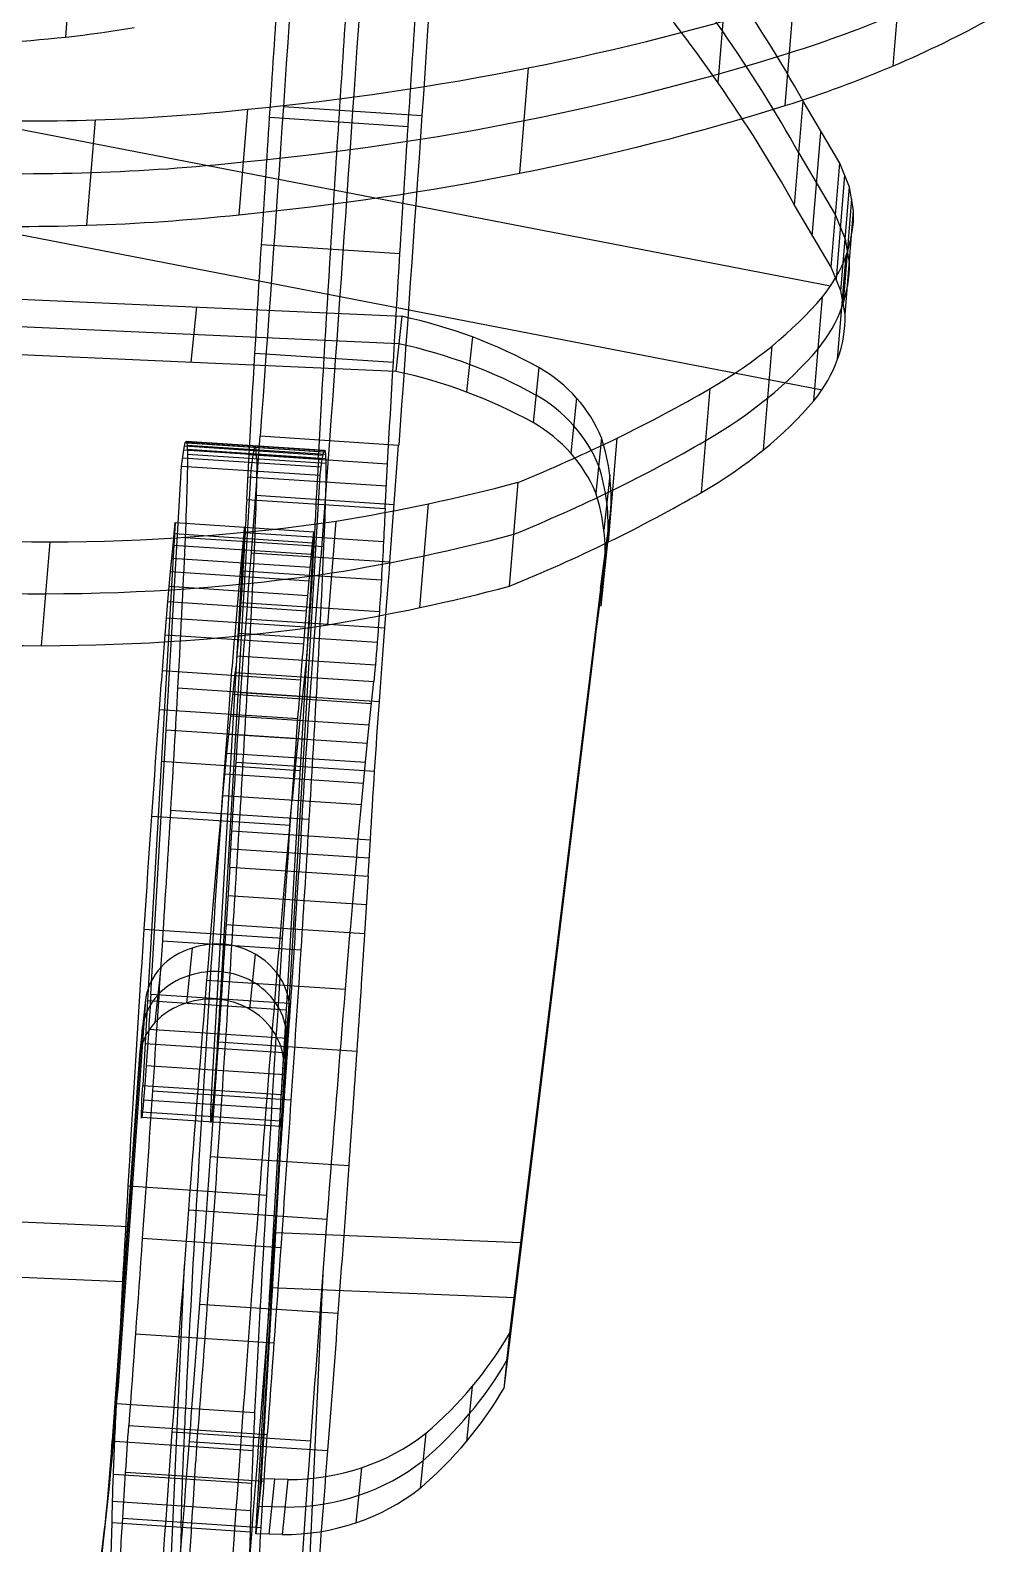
# Model space of a CAD drawing. Extents: x 14 to 133, y -39 to 144.
# Drawn here: x 68.63 to 82.56, y -23.25 to -1.44 of the extents above; entities that cross this region are included whole.
import ezdxf

# ---------------------------------------------------------------- set-up
doc = ezdxf.new("R2010")
doc.units = 0
doc.header["$MEASUREMENT"] = 0
doc.layers.add('LAYER_1', color=255, linetype='CONTINUOUS')

msp = doc.modelspace()

# ---------------------------------------------------------------- linework, layer by layer
at = {"layer": 'LAYER_1', "color": 9}
for p, q in [((69.141, -1.535, 68.693), (69.264, -0.038, 70.013)), ((81.067, -1.949, 74.979), (81.191, -0.429, 76.273)), ((56, -0.446, 71.714), (80.164, -5.121, 74.758)), ((78.543, -2.196, 68.565), (78.666, -0.699, 69.885)), ((79.508, -2.522, 75.803), (79.632, -1.002, 77.097)), ((79.508, -2.522, 75.803), (79.632, -1.002, 77.097)), ((55.877, -1.943, 70.393), (80.041, -6.618, 73.437)), ((75.683, -3.498, 77.317), (75.808, -1.978, 78.611)), ((71.642, -4.095, 78.406), (71.766, -2.575, 79.7)), ((71.642, -4.095, 78.406), (71.766, -2.575, 79.7)), ((72.278, -2.534, 137.898), (74.274, -2.665, 137.864)), ((79.644, -3.956, 70.457), (79.767, -2.459, 71.777)), ((79.644, -3.956, 70.457), (79.767, -2.459, 71.777)), ((80.294, -3.352, 72.741), (79.767, -2.459, 71.777)), ((80.294, -3.352, 72.741), (79.767, -2.459, 71.777)), ((69.448, -4.248, 78.797), (69.572, -2.728, 80.091)), ((72.08, -2.691, 126.825), (74.075, -2.822, 126.791)), ((79.896, -4.405, 70.942), (80.02, -2.908, 72.263)), ((79.706, -3.207, 71.117), (80.232, -4.101, 72.081)), ((80.171, -4.849, 71.421), (80.294, -3.352, 72.741)), ((80.171, -4.849, 71.421), (80.294, -3.352, 72.741)), ((80.435, -3.698, 73.119), (80.294, -3.352, 72.741)), ((80.435, -3.698, 73.119), (80.294, -3.352, 72.741)), ((80.365, -3.525, 72.93), (80.241, -5.022, 71.61)), ((80.312, -5.194, 71.799), (80.435, -3.698, 73.119)), ((80.312, -5.194, 71.799), (80.435, -3.698, 73.119)), ((80.495, -4.034, 73.495), (80.435, -3.698, 73.119)), ((80.495, -4.034, 73.495), (80.435, -3.698, 73.119)), ((80.465, -3.866, 73.307), (80.342, -5.363, 71.987)), ((80.171, -4.849, 71.421), (79.644, -3.956, 70.457)), ((80.171, -4.849, 71.421), (79.644, -3.956, 70.457)), ((80.232, -4.101, 72.081), (80.374, -4.446, 72.459)), ((80.372, -5.531, 72.174), (80.495, -4.034, 73.495)), ((80.372, -5.531, 72.174), (80.495, -4.034, 73.495)), ((71.963, -4.524, 127.016), (73.958, -4.655, 126.983)), ((71.963, -4.524, 127.016), (73.958, -4.655, 126.983)), ((80.374, -4.446, 72.459), (80.433, -4.782, 72.835)), ((80.264, -6.178, 72.918), (80.388, -4.681, 74.239)), ((80.312, -5.194, 71.799), (80.171, -4.849, 71.421)), ((80.312, -5.194, 71.799), (80.171, -4.849, 71.421)), ((80.372, -5.531, 72.174), (80.312, -5.194, 71.799)), ((80.372, -5.531, 72.174), (80.312, -5.194, 71.799)), ((68.082, -5.292, 70.652), (73.984, -5.558, 70.499)), ((68.082, -5.292, 70.652), (73.984, -5.558, 70.499)), ((70.949, -6.219, 68.742), (71.033, -5.425, 70.576)), ((79.922, -6.777, 73.63), (80.045, -5.28, 74.95)), ((79.922, -6.777, 73.63), (80.045, -5.28, 74.95)), ((73.984, -5.558, 70.499), (73.9, -6.352, 68.665)), ((73.984, -5.558, 70.499), (73.9, -6.352, 68.665)), ((73.942, -5.955, 69.582), (68.04, -5.689, 69.735)), ((75.002, -5.856, 70.582), (74.919, -6.65, 68.748)), ((67.998, -6.086, 68.818), (73.9, -6.352, 68.665)), ((67.998, -6.086, 68.818), (73.9, -6.352, 68.665)), ((71.868, -6.091, 127.456), (73.863, -6.222, 127.422)), ((79.196, -7.484, 74.498), (79.319, -5.987, 75.819)), ((75.96, -6.297, 70.729), (75.876, -7.091, 68.895)), ((75.96, -6.297, 70.729), (75.876, -7.091, 68.895)), ((76.502, -6.737, 70.895), (76.418, -7.531, 69.061)), ((78.303, -8.098, 75.278), (78.426, -6.601, 76.598)), ((78.303, -8.098, 75.278), (78.426, -6.601, 76.598)), ((70.842, -7.484, 72.508), (70.864, -7.379, 73.419)), ((70.842, -7.484, 72.508), (70.864, -7.379, 73.419)), ((70.864, -7.379, 73.419), (70.88, -7.357, 74.293)), ((70.864, -7.379, 73.419), (70.88, -7.357, 74.293)), ((70.864, -7.379, 73.419), (72.859, -7.51, 73.386)), ((70.864, -7.379, 73.419), (72.859, -7.51, 73.386)), ((72.868, -7.499, 73.822), (70.872, -7.368, 73.856)), ((70.88, -7.357, 74.293), (70.891, -7.414, 75.126)), ((70.88, -7.357, 74.293), (72.876, -7.488, 74.259)), ((70.88, -7.357, 74.293), (72.876, -7.488, 74.259)), ((70.88, -7.357, 74.293), (70.891, -7.414, 75.126)), ((72.881, -7.517, 74.675), (70.885, -7.386, 74.709)), ((70.891, -7.414, 75.126), (70.895, -7.547, 75.917)), ((70.891, -7.414, 75.126), (72.886, -7.545, 75.092)), ((70.891, -7.414, 75.126), (72.886, -7.545, 75.092)), ((70.891, -7.414, 75.126), (70.895, -7.547, 75.917)), ((71.819, -8.966, 135.688), (71.944, -7.284, 136.553)), ((71.819, -8.966, 135.688), (71.944, -7.284, 136.553)), ((71.944, -7.284, 136.553), (73.939, -7.415, 136.519)), ((71.944, -7.284, 136.553), (73.939, -7.415, 136.519)), ((72.942, -7.349, 136.536), (72.817, -9.031, 135.671)), ((73.814, -9.097, 135.654), (73.939, -7.415, 136.519)), ((73.814, -9.097, 135.654), (73.939, -7.415, 136.519)), ((76.862, -7.312, 71.128), (76.779, -8.106, 69.294)), ((76.862, -7.312, 71.128), (76.779, -8.106, 69.294)), ((76.963, -8.811, 76.211), (77.086, -7.314, 77.532)), ((70.81, -7.719, 71.579), (70.842, -7.484, 72.508)), ((70.81, -7.719, 71.579), (70.842, -7.484, 72.508)), ((72.821, -7.733, 72.009), (70.826, -7.602, 72.043)), ((70.842, -7.484, 72.508), (72.837, -7.615, 72.474)), ((70.842, -7.484, 72.508), (72.837, -7.615, 72.474)), ((72.848, -7.563, 72.93), (70.853, -7.432, 72.964)), ((72.888, -7.612, 75.487), (70.893, -7.481, 75.521)), ((70.895, -7.547, 75.917), (72.891, -7.678, 75.883)), ((70.895, -7.547, 75.917), (72.891, -7.678, 75.883)), ((71.749, -8.199, 128.626), (71.784, -7.552, 128.173)), ((71.749, -8.199, 128.626), (71.784, -7.552, 128.173)), ((71.784, -7.552, 128.173), (73.779, -7.683, 128.139)), ((71.784, -7.552, 128.173), (73.779, -7.683, 128.139)), ((71.839, -7.55, 72.491), (71.808, -7.785, 71.562)), ((71.862, -7.445, 73.402), (71.839, -7.55, 72.491)), ((71.878, -7.422, 74.276), (71.862, -7.445, 73.402)), ((71.888, -7.48, 75.109), (71.878, -7.422, 74.276)), ((71.893, -7.613, 75.9), (71.888, -7.48, 75.109)), ((72.782, -7.618, 128.156), (72.747, -8.264, 128.609)), ((72.806, -7.85, 71.545), (72.837, -7.615, 72.474)), ((72.806, -7.85, 71.545), (72.837, -7.615, 72.474)), ((72.837, -7.615, 72.474), (72.859, -7.51, 73.386)), ((72.837, -7.615, 72.474), (72.859, -7.51, 73.386)), ((72.859, -7.51, 73.386), (72.876, -7.488, 74.259)), ((72.859, -7.51, 73.386), (72.876, -7.488, 74.259)), ((72.876, -7.488, 74.259), (72.886, -7.545, 75.092)), ((72.876, -7.488, 74.259), (72.886, -7.545, 75.092)), ((72.886, -7.545, 75.092), (72.891, -7.678, 75.883)), ((72.886, -7.545, 75.092), (72.891, -7.678, 75.883)), ((70.367, -15.329, 74.892), (70.81, -7.719, 71.579)), ((70.367, -15.329, 74.892), (70.81, -7.719, 71.579)), ((70.81, -7.719, 71.579), (72.806, -7.85, 71.545)), ((70.81, -7.719, 71.579), (72.806, -7.85, 71.545)), ((71.808, -7.785, 71.562), (71.365, -15.395, 74.875)), ((72.363, -15.46, 74.858), (72.806, -7.85, 71.545)), ((72.363, -15.46, 74.858), (72.806, -7.85, 71.545)), ((73.745, -8.33, 128.592), (73.779, -7.683, 128.139)), ((73.745, -8.33, 128.592), (73.779, -7.683, 128.139)), ((76.98, -7.847, 71.354), (76.897, -8.641, 69.52)), ((73.762, -8.006, 128.366), (71.766, -7.876, 128.4)), ((75.536, -9.449, 77.067), (75.659, -7.952, 78.388)), ((75.536, -9.449, 77.067), (75.659, -7.952, 78.388)), ((71.749, -8.199, 128.626), (73.745, -8.33, 128.592)), ((71.749, -8.199, 128.626), (73.745, -8.33, 128.592)), ((71.881, -8.138, 136.146), (73.876, -8.269, 136.112)), ((74.243, -9.758, 77.538), (74.367, -8.261, 78.859)), ((76.846, -9.487, 72.07), (76.991, -8.392, 71.589)), ((76.846, -9.487, 72.07), (76.991, -8.392, 71.589)), ((76.991, -8.392, 71.589), (76.908, -9.185, 69.755)), ((76.991, -8.392, 71.589), (76.908, -9.185, 69.755)), ((70.721, -8.533, 69.481), (70.322, -15.421, 72.58)), ((70.721, -8.533, 69.481), (70.322, -15.421, 72.58)), ((70.688, -8.858, 68.782), (70.721, -8.533, 69.481)), ((70.688, -8.858, 68.782), (70.721, -8.533, 69.481)), ((72.7, -8.827, 69.098), (70.705, -8.696, 69.131)), ((70.721, -8.533, 69.481), (72.717, -8.664, 69.447)), ((70.721, -8.533, 69.481), (72.717, -8.664, 69.447)), ((71.32, -15.487, 72.563), (71.719, -8.599, 69.464)), ((71.719, -8.599, 69.464), (71.686, -8.924, 68.765)), ((71.725, -8.676, 129.06), (73.721, -8.807, 129.026)), ((72.717, -8.664, 69.447), (72.317, -15.552, 72.546)), ((72.717, -8.664, 69.447), (72.317, -15.552, 72.546)), ((72.683, -8.989, 68.748), (72.717, -8.664, 69.447)), ((72.683, -8.989, 68.748), (72.717, -8.664, 69.447)), ((72.917, -10.007, 77.944), (73.04, -8.51, 79.265)), ((72.917, -10.007, 77.944), (73.04, -8.51, 79.265)), ((68.794, -10.306, 78.668), (68.917, -8.809, 79.989)), ((70.652, -9.239, 68.16), (70.688, -8.858, 68.782)), ((70.652, -9.239, 68.16), (70.688, -8.858, 68.782)), ((70.688, -8.858, 68.782), (72.683, -8.989, 68.748)), ((70.688, -8.858, 68.782), (72.683, -8.989, 68.748)), ((70.862, -8.746, 78.595), (72.858, -8.877, 78.561)), ((71.686, -8.924, 68.765), (71.65, -9.305, 68.143)), ((76.95, -8.789, 70.672), (76.804, -9.884, 71.153)), ((76.934, -8.941, 71.829), (76.851, -9.735, 69.996)), ((72.666, -9.18, 68.437), (70.67, -9.049, 68.471)), ((71.819, -8.966, 135.688), (73.814, -9.097, 135.654)), ((71.819, -8.966, 135.688), (73.814, -9.097, 135.654)), ((72.648, -9.37, 68.126), (72.683, -8.989, 68.748)), ((72.648, -9.37, 68.126), (72.683, -8.989, 68.748)), ((70.615, -9.671, 67.612), (70.652, -9.239, 68.16)), ((70.615, -9.671, 67.612), (70.652, -9.239, 68.16)), ((70.652, -9.239, 68.16), (72.648, -9.37, 68.126)), ((70.652, -9.239, 68.16), (72.648, -9.37, 68.126)), ((71.65, -9.305, 68.143), (71.612, -9.737, 67.595)), ((71.695, -9.228, 129.393), (73.69, -9.359, 129.359)), ((71.695, -9.228, 129.393), (73.69, -9.359, 129.359)), ((72.61, -9.802, 67.578), (72.648, -9.37, 68.126)), ((72.61, -9.802, 67.578), (72.648, -9.37, 68.126)), ((76.763, -10.281, 70.236), (76.908, -9.185, 69.755)), ((76.763, -10.281, 70.236), (76.908, -9.185, 69.755)), ((72.629, -9.586, 67.852), (70.634, -9.455, 67.886)), ((76.846, -9.487, 72.07), (75.537, -20.216, 76.773)), ((76.846, -9.487, 72.07), (75.537, -20.216, 76.773)), ((76.846, -9.487, 72.07), (76.763, -10.281, 70.236)), ((76.846, -9.487, 72.07), (76.763, -10.281, 70.236)), ((70.575, -10.15, 67.138), (70.615, -9.671, 67.612)), ((70.575, -10.15, 67.138), (70.615, -9.671, 67.612)), ((70.615, -9.671, 67.612), (72.61, -9.802, 67.578)), ((70.615, -9.671, 67.612), (72.61, -9.802, 67.578)), ((71.612, -9.737, 67.595), (71.573, -10.215, 67.121)), ((71.666, -9.684, 129.477), (73.662, -9.815, 129.443)), ((72.571, -10.281, 67.104), (72.61, -9.802, 67.578)), ((72.571, -10.281, 67.104), (72.61, -9.802, 67.578)), ((72.59, -10.041, 67.341), (70.595, -9.911, 67.375)), ((71.744, -9.918, 134.977), (73.74, -10.048, 134.943)), ((75.496, -20.613, 75.856), (76.804, -9.884, 71.153)), ((70.575, -10.15, 67.138), (72.571, -10.281, 67.104)), ((70.575, -10.15, 67.138), (72.571, -10.281, 67.104)), ((71.635, -10.126, 129.336), (73.63, -10.257, 129.302)), ((71.635, -10.126, 129.336), (73.63, -10.257, 129.302)), ((71.608, -10.453, 129.008), (73.603, -10.584, 128.974)), ((76.763, -10.281, 70.236), (75.454, -21.01, 74.939)), ((76.763, -10.281, 70.236), (75.454, -21.01, 74.939)), ((70.535, -10.666, 66.736), (72.53, -10.797, 66.702)), ((71.519, -11.315, 127.098), (71.585, -10.691, 128.611)), ((71.519, -11.315, 127.098), (71.585, -10.691, 128.611)), ((71.585, -10.691, 128.611), (73.581, -10.822, 128.577)), ((71.585, -10.691, 128.611), (73.581, -10.822, 128.577)), ((72.583, -10.756, 128.594), (72.516, -11.38, 127.081)), ((73.514, -11.446, 127.064), (73.581, -10.822, 128.577)), ((73.514, -11.446, 127.064), (73.581, -10.822, 128.577)), ((70.754, -10.915, 80.568), (72.749, -11.046, 80.534)), ((70.754, -10.915, 80.568), (72.749, -11.046, 80.534)), ((71.552, -11.006, 127.856), (73.547, -11.137, 127.822)), ((71.666, -10.979, 134.445), (73.661, -11.11, 134.411)), ((71.666, -10.979, 134.445), (73.661, -11.11, 134.411)), ((70.492, -11.225, 66.398), (72.488, -11.356, 66.364)), ((70.492, -11.225, 66.398), (72.488, -11.356, 66.364)), ((71.465, -11.853, 126.015), (71.519, -11.315, 127.098)), ((71.465, -11.853, 126.015), (71.519, -11.315, 127.098)), ((71.519, -11.315, 127.098), (73.514, -11.446, 127.064)), ((71.519, -11.315, 127.098), (73.514, -11.446, 127.064)), ((72.584, -11.655, 73.202), (70.589, -11.524, 73.235)), ((72.516, -11.38, 127.081), (72.463, -11.919, 125.998)), ((73.46, -11.984, 125.981), (73.514, -11.446, 127.064)), ((73.46, -11.984, 125.981), (73.514, -11.446, 127.064)), ((73.487, -11.715, 126.523), (71.492, -11.584, 126.557)), ((72.517, -12.108, 70.997), (70.522, -11.977, 71.031)), ((71.407, -12.465, 124.973), (71.465, -11.853, 126.015)), ((71.407, -12.465, 124.973), (71.465, -11.853, 126.015)), ((71.465, -11.853, 126.015), (73.46, -11.984, 125.981)), ((71.465, -11.853, 126.015), (73.46, -11.984, 125.981)), ((71.597, -11.984, 134.296), (73.593, -12.114, 134.262)), ((72.463, -11.919, 125.998), (72.405, -12.531, 124.956)), ((73.402, -12.596, 124.939), (73.46, -11.984, 125.981)), ((73.402, -12.596, 124.939), (73.46, -11.984, 125.981)), ((73.431, -12.29, 125.46), (71.436, -12.159, 125.494)), ((71.407, -12.465, 124.973), (73.402, -12.596, 124.939)), ((71.407, -12.465, 124.973), (73.402, -12.596, 124.939)), ((70.382, -12.763, 65.842), (72.377, -12.894, 65.808)), ((70.651, -12.675, 81.339), (72.647, -12.806, 81.305)), ((71.505, -13.497, 134.717), (71.536, -12.975, 134.517)), ((71.505, -13.497, 134.717), (71.536, -12.975, 134.517)), ((71.536, -12.975, 134.517), (73.531, -13.106, 134.483)), ((71.536, -12.975, 134.517), (73.531, -13.106, 134.483)), ((72.534, -13.04, 134.5), (72.503, -13.563, 134.7)), ((71.521, -13.234, 134.622), (73.516, -13.365, 134.588)), ((73.5, -13.628, 134.683), (73.531, -13.106, 134.483)), ((73.5, -13.628, 134.683), (73.531, -13.106, 134.483)), ((71.505, -13.497, 134.717), (71.452, -14.324, 134.808)), ((71.505, -13.497, 134.717), (71.452, -14.324, 134.808)), ((71.505, -13.497, 134.717), (73.5, -13.628, 134.683)), ((71.505, -13.497, 134.717), (73.5, -13.628, 134.683)), ((72.45, -14.39, 134.791), (72.503, -13.563, 134.7)), ((73.5, -13.628, 134.683), (73.448, -14.455, 134.774)), ((73.5, -13.628, 134.683), (73.448, -14.455, 134.774)), ((73.474, -14.042, 134.729), (71.479, -13.911, 134.763)), ((70.272, -14.39, 65.671), (72.268, -14.521, 65.637)), ((70.272, -14.39, 65.671), (72.268, -14.521, 65.637)), ((71.452, -14.324, 134.808), (73.448, -14.455, 134.774)), ((71.452, -14.324, 134.808), (73.448, -14.455, 134.774)), ((70.534, -14.558, 81.72), (72.53, -14.689, 81.686)), ((70.534, -14.558, 81.72), (72.53, -14.689, 81.686)), ((70.966, -14.664, 74.577), (70.883, -15.458, 72.743)), ((70.966, -14.664, 74.577), (70.883, -15.458, 72.743)), ((71.871, -14.75, 74.573), (71.788, -15.544, 72.74)), ((70.51, -14.945, 74.72), (70.427, -15.739, 72.886)), ((76.108, -15.645, 72.587), (76.192, -14.852, 74.421)), ((71.177, -15.127, 121.692), (73.172, -15.258, 121.658)), ((70.29, -15.408, 74.93), (69.895, -20.973, 77.357)), ((70.29, -15.408, 74.93), (69.895, -20.973, 77.357)), ((70.29, -15.408, 74.93), (70.206, -16.202, 73.096)), ((70.29, -15.408, 74.93), (70.206, -16.202, 73.096)), ((70.322, -15.421, 72.58), (70.252, -16.644, 73.157)), ((70.322, -15.421, 72.58), (70.252, -16.644, 73.157)), ((70.322, -15.421, 72.58), (72.317, -15.552, 72.546)), ((70.322, -15.421, 72.58), (72.317, -15.552, 72.546)), ((70.367, -15.329, 74.892), (72.363, -15.46, 74.858)), ((70.367, -15.329, 74.892), (72.363, -15.46, 74.858)), ((71.964, -22.311, 77.842), (72.363, -15.46, 74.858)), ((71.964, -22.311, 77.842), (72.363, -15.46, 74.858)), ((72.363, -15.46, 74.858), (72.28, -16.254, 73.025)), ((72.363, -15.46, 74.858), (72.28, -16.254, 73.025)), ((71.249, -16.71, 73.14), (71.32, -15.487, 72.563)), ((72.317, -15.552, 72.546), (72.247, -16.775, 73.123)), ((72.317, -15.552, 72.546), (72.247, -16.775, 73.123)), ((69.853, -21.37, 76.44), (70.248, -15.805, 74.013)), ((70.337, -15.833, 75.039), (72.332, -15.964, 75.005)), ((72.321, -15.857, 73.942), (71.922, -22.708, 76.925)), ((70.286, -16.04, 72.854), (72.281, -16.171, 72.82)), ((71.34, -16.017, 134.715), (73.335, -16.148, 134.681)), ((70.206, -16.202, 73.096), (69.811, -21.767, 75.523)), ((70.206, -16.202, 73.096), (69.811, -21.767, 75.523)), ((70.302, -16.356, 75.008), (72.297, -16.487, 74.974)), ((70.302, -16.356, 75.008), (72.297, -16.487, 74.974)), ((71.881, -23.104, 76.008), (72.28, -16.254, 73.025)), ((71.881, -23.104, 76.008), (72.28, -16.254, 73.025)), ((70.252, -16.644, 73.157), (72.247, -16.775, 73.123)), ((70.252, -16.644, 73.157), (72.247, -16.775, 73.123)), ((70.392, -16.722, 81.702), (72.387, -16.853, 81.668)), ((70.264, -16.852, 74.703), (72.26, -16.982, 74.669)), ((70.234, -17.023, 73.599), (72.23, -17.154, 73.565)), ((70.239, -17.101, 74.177), (72.234, -17.232, 74.143)), ((70.239, -17.101, 74.177), (72.234, -17.232, 74.143)), ((71.225, -17.666, 134.32), (73.22, -17.797, 134.286)), ((71.225, -17.666, 134.32), (73.22, -17.797, 134.286)), ((70.043, -18.093, 66.472), (72.038, -18.224, 66.438)), ((70.088, -18.19, 76.143), (70.005, -18.984, 74.309)), ((70.053, -18.68, 76.357), (62.113, -18.353, 76.576)), ((70.915, -18.438, 119.072), (72.91, -18.569, 119.038)), ((70.915, -18.438, 119.072), (72.91, -18.569, 119.038)), ((70.245, -18.847, 81.288), (72.241, -18.978, 81.254)), ((70.245, -18.847, 81.288), (72.241, -18.978, 81.254)), ((72.08, -19.679, 74.516), (72.163, -18.885, 76.35)), ((75.696, -18.913, 76.202), (72.17, -18.768, 76.299)), ((69.97, -19.474, 74.523), (62.03, -19.146, 74.742)), ((70.501, -26.956, 127.586), (70.855, -19.229, 118.599)), ((72.496, -27.087, 127.552), (72.85, -19.36, 118.565)), ((75.613, -19.707, 74.368), (72.087, -19.562, 74.465)), ((71.069, -19.794, 133.399), (73.065, -19.925, 133.365)), ((70.147, -20.224, 80.807), (72.142, -20.355, 80.774)), ((75.537, -20.216, 76.773), (75.454, -21.01, 74.939)), ((75.537, -20.216, 76.773), (75.454, -21.01, 74.939)), ((69.895, -20.973, 77.357), (69.811, -21.767, 75.523)), ((69.895, -20.973, 77.357), (69.811, -21.767, 75.523)), ((74.998, -20.982, 77.129), (74.915, -21.776, 75.295)), ((69.874, -21.226, 68.607), (71.869, -21.357, 68.573)), ((69.874, -21.226, 68.607), (71.869, -21.357, 68.573)), ((70.05, -21.545, 80.188), (72.045, -21.676, 80.154)), ((70.05, -21.545, 80.188), (72.045, -21.676, 80.154)), ((69.848, -21.772, 69.23), (71.844, -21.903, 69.196)), ((70.678, -21.634, 117.461), (72.673, -21.765, 117.427)), ((70.919, -21.773, 132.191), (72.914, -21.904, 132.157)), ((70.919, -21.773, 132.191), (72.914, -21.904, 132.157)), ((74.33, -21.656, 77.451), (74.247, -22.45, 75.617)), ((74.33, -21.656, 77.451), (74.247, -22.45, 75.617)), ((69.829, -22.245, 69.911), (71.824, -22.375, 69.877)), ((69.829, -22.245, 69.911), (71.824, -22.375, 69.877)), ((70.005, -22.216, 80.152), (72, -22.347, 80.118)), ((73.405, -22.154, 77.708), (73.322, -22.947, 75.874)), ((71.964, -22.311, 77.842), (71.881, -23.104, 76.008)), ((71.964, -22.311, 77.842), (71.881, -23.104, 76.008)), ((72.344, -22.322, 77.829), (71.964, -22.311, 77.842)), ((72.344, -22.322, 77.829), (71.964, -22.311, 77.842)), ((72.071, -23.11, 76.002), (72.154, -22.317, 77.836)), ((72.344, -22.322, 77.829), (72.261, -23.116, 75.996)), ((72.344, -22.322, 77.829), (72.261, -23.116, 75.996)), ((69.816, -22.637, 70.642), (71.811, -22.768, 70.608)), ((69.963, -22.882, 80.23), (71.958, -23.013, 80.196)), ((69.963, -22.882, 80.23), (71.958, -23.013, 80.196)), ((71.922, -22.708, 76.925), (72.302, -22.719, 76.913)), ((69.784, -23.877, 73.557), (69.809, -22.944, 71.411)), ((69.784, -23.877, 73.557), (69.809, -22.944, 71.411)), ((69.809, -22.944, 71.411), (71.804, -23.075, 71.377)), ((69.809, -22.944, 71.411), (71.804, -23.075, 71.377)), ((70.806, -23.01, 71.394), (70.782, -23.943, 73.54)), ((71.779, -24.008, 73.523), (71.804, -23.075, 71.377)), ((71.779, -24.008, 73.523), (71.804, -23.075, 71.377)), ((72.261, -23.116, 75.996), (71.881, -23.104, 76.008)), ((72.261, -23.116, 75.996), (71.881, -23.104, 76.008))]:
    msp.add_line(p, q, dxfattribs=at)
at = {"layer": 'LAYER_1', "color": 9, "extrusion": (0.997711, -0.065463, -0.016968)}
for centre, radius, start, end in [((4.975, 120.201, 69.939), 19.106, 83.4597, 113.2219), ((4.975, 120.201, 69.939), 19.106, 83.4597, 113.2219), ((4.975, 120.202, 70.939), 19.105, 83.4593, 113.2223), ((4.975, 120.201, 71.939), 19.106, 83.4597, 113.2219), ((4.975, 120.201, 71.939), 19.106, 83.4597, 113.2219), ((2.568, 142.029, 69.939), 14.009, 260.2567, 275.3733), ((2.568, 142.029, 69.939), 14.009, 260.2567, 275.3733), ((2.568, 142.029, 70.939), 14.009, 260.2566, 275.3734), ((2.568, 142.029, 71.939), 14.009, 260.2567, 275.3733), ((2.568, 142.029, 71.939), 14.009, 260.2567, 275.3733), ((1.824, 137.044, 69.939), 8.971, 238.7054, 259.556), ((1.824, 137.044, 69.939), 8.971, 238.7054, 259.556), ((1.824, 137.044, 70.939), 8.971, 238.7053, 259.556), ((1.824, 137.044, 71.939), 8.971, 238.7054, 259.556), ((1.824, 137.044, 71.939), 8.971, 238.7054, 259.556), ((-9.887, 75.592, 69.939), 7.162, 12.2811, 59.5644), ((-9.887, 75.592, 69.939), 7.162, 12.2811, 59.5644), ((-9.887, 75.592, 70.939), 7.162, 12.2811, 59.5644), ((-9.887, 75.592, 71.939), 7.162, 12.2811, 59.5644), ((-9.887, 75.592, 71.939), 7.162, 12.2811, 59.5644), ((-5.933, 127.616, 69.939), 3.303, 42.1247, 64.5564), ((-5.933, 127.616, 69.939), 3.303, 42.1247, 64.5564), ((-5.933, 127.616, 70.939), 3.303, 42.1247, 64.5564), ((-5.933, 127.616, 71.939), 3.303, 42.1247, 64.5564), ((-5.933, 127.616, 71.939), 3.303, 42.1247, 64.5564), ((-8.738, 141.932, 69.939), 6.75, 291.5053, 311.735), ((-8.738, 141.932, 69.939), 6.75, 291.5053, 311.735), ((-8.738, 141.932, 70.939), 6.75, 291.5053, 311.735), ((-8.738, 141.932, 71.939), 6.75, 291.5053, 311.735), ((-8.738, 141.932, 71.939), 6.75, 291.5053, 311.735), ((-4.91, 129.72, 69.939), 0.964, 65.7337, 121.5186), ((-4.91, 129.72, 69.939), 0.964, 65.7337, 121.5186), ((-4.91, 129.72, 70.939), 0.964, 65.7337, 121.5186), ((-4.91, 129.72, 71.939), 0.964, 65.7337, 121.5186), ((-4.91, 129.72, 71.939), 0.964, 65.7337, 121.5186), ((-9.172, 72.521, 69.939), 5.564, 297.6993, 311.2022), ((-9.172, 72.521, 69.939), 5.564, 297.6993, 311.2022), ((-9.172, 72.521, 70.939), 5.564, 297.6992, 311.2022), ((-4.24, 129.04, 69.939), 1.906, 128.0284, 155.9762), ((-4.24, 129.04, 69.939), 1.906, 128.0284, 155.9762), ((-4.24, 129.04, 70.939), 1.906, 128.0282, 155.9764), ((-9.172, 72.521, 71.939), 5.564, 297.6993, 311.2022), ((-9.172, 72.521, 71.939), 5.564, 297.6993, 311.2022), ((-4.24, 129.04, 71.939), 1.906, 128.0284, 155.9762), ((-4.24, 129.04, 71.939), 1.906, 128.0284, 155.9762), ((-10.747, 73.907, 69.939), 9.05, 60.2713, 84.6807), ((-10.747, 73.907, 69.939), 9.05, 60.2713, 84.6807), ((-10.747, 73.908, 70.939), 9.05, 60.271, 84.6811), ((-7.169, 138.289, 69.939), 2.789, 246.8998, 288.9552), ((-7.169, 138.289, 69.939), 2.789, 246.8998, 288.9552), ((-10.747, 73.907, 71.939), 9.05, 60.2713, 84.6807), ((-10.747, 73.907, 71.939), 9.05, 60.2713, 84.6807), ((-7.169, 138.289, 70.939), 2.789, 246.899, 288.9559), ((-7.169, 138.289, 71.939), 2.789, 246.8998, 288.9552), ((-7.169, 138.289, 71.939), 2.789, 246.8998, 288.9552), ((-9.647, 73.671, 69.939), 6.805, 269.0688, 296.7371), ((-9.647, 73.671, 69.939), 6.805, 269.0688, 296.7371), ((-9.647, 73.671, 70.939), 6.805, 269.0685, 296.7374), ((-9.647, 73.671, 71.939), 6.805, 269.0688, 296.7371), ((-9.647, 73.671, 71.939), 6.805, 269.0688, 296.7371), ((-23.997, 136.665, 69.939), 19.326, 302.0007, 327.136), ((-23.997, 136.665, 69.939), 19.326, 302.0007, 327.136), ((-23.996, 136.665, 70.939), 19.326, 302.0003, 327.1364), ((-23.997, 136.665, 71.939), 19.326, 302.0007, 327.136), ((-23.997, 136.665, 71.939), 19.326, 302.0007, 327.136), ((-9.556, 76.792, 69.939), 9.926, 224.745, 268.8332), ((-9.556, 76.792, 69.939), 9.926, 224.745, 268.8332), ((-9.942, 126.528, 69.939), 9.493, 88.0302, 108.5706), ((-9.942, 126.528, 69.939), 9.493, 88.0302, 108.5706), ((-9.942, 126.528, 70.939), 9.493, 88.0302, 108.5706), ((-10.895, 71.12, 69.939), 11.84, 85.2216, 106.2474), ((-10.895, 71.12, 69.939), 11.84, 85.2216, 106.2474), ((-9.556, 76.792, 70.939), 9.926, 224.745, 268.8332), ((-9.556, 76.792, 71.939), 9.926, 224.745, 268.8332), ((-9.556, 76.792, 71.939), 9.926, 224.745, 268.8332), ((-9.942, 126.528, 71.939), 9.493, 88.0302, 108.5706), ((-9.942, 126.528, 71.939), 9.493, 88.0302, 108.5706), ((-10.895, 71.12, 70.939), 11.84, 85.2215, 106.2474), ((-10.895, 71.12, 71.939), 11.84, 85.2216, 106.2474), ((-10.895, 71.12, 71.939), 11.84, 85.2216, 106.2474), ((-11.365, 74.705, 69.939), 1.542, 63.9859, 103.2359), ((-11.365, 74.705, 69.939), 1.542, 63.9859, 103.2359), ((-11.365, 74.705, 70.939), 1.542, 63.985, 103.2367), ((-11.365, 74.705, 71.939), 1.542, 63.9859, 103.2359), ((-11.365, 74.705, 71.939), 1.542, 63.9859, 103.2359), ((-11.453, 75.215, 69.939), 1.025, 105.036, 171.0777), ((-11.453, 75.215, 69.939), 1.025, 105.036, 171.0777), ((-11.453, 75.215, 70.939), 1.025, 105.036, 171.0777), ((-11.453, 75.215, 71.939), 1.025, 105.036, 171.0777), ((-11.453, 75.215, 71.939), 1.025, 105.036, 171.0777), ((-11.453, 75.215, 69.939), 1.025, 171.0777, 237.1193), ((-11.453, 75.215, 69.939), 1.025, 171.0777, 237.1193), ((-11.453, 75.215, 70.939), 1.025, 171.0777, 237.1193), ((-11.453, 75.215, 71.939), 1.025, 171.0777, 237.1193), ((-11.453, 75.215, 71.939), 1.025, 171.0777, 237.1193), ((-7.437, 119.785, 69.939), 16.683, 109.3508, 125.3246), ((-7.437, 119.785, 69.939), 16.683, 109.3508, 125.3246), ((-7.437, 119.786, 70.939), 16.683, 109.3506, 125.3248), ((-7.437, 119.785, 71.939), 16.683, 109.3508, 125.3246), ((-7.437, 119.785, 71.939), 16.683, 109.3508, 125.3246), ((-23.818, 136.299, 69.939), 18.921, 280.3688, 302.1285), ((-23.818, 136.299, 69.939), 18.921, 280.3688, 302.1285), ((-23.818, 136.299, 70.939), 18.921, 280.3688, 302.1285), ((-23.818, 136.299, 71.939), 18.921, 280.3688, 302.1285), ((-23.818, 136.299, 71.939), 18.921, 280.3688, 302.1285), ((-10.204, 68.771, 69.939), 14.288, 106.2711, 118.0037), ((-10.204, 68.771, 69.939), 14.288, 106.2711, 118.0037), ((-10.204, 68.771, 70.939), 14.288, 106.2711, 118.0038), ((-10.204, 68.771, 71.939), 14.288, 106.2711, 118.0037), ((-10.204, 68.771, 71.939), 14.288, 106.2711, 118.0037), ((-11.389, 74.929, 69.939), 7.313, 211.4954, 224.4913), ((-11.389, 74.929, 69.939), 7.313, 211.4954, 224.4913), ((-11.389, 74.929, 70.939), 7.313, 211.4953, 224.4914), ((-11.389, 74.929, 71.939), 7.313, 211.4954, 224.4913), ((-11.389, 74.929, 71.939), 7.313, 211.4954, 224.4913), ((-17.461, 85.286, 69.939), 3.938, 258.4042, 278.0013), ((-17.461, 85.286, 69.939), 3.938, 258.4042, 278.0013), ((2.3, 106.277, 69.939), 33.335, 125.5538, 137.5301), ((2.3, 106.277, 69.939), 33.335, 125.5538, 137.5301), ((-17.461, 85.286, 70.939), 3.938, 258.4041, 278.0014), ((-17.461, 85.286, 71.939), 3.938, 258.4042, 278.0013), ((-17.461, 85.286, 71.939), 3.938, 258.4042, 278.0013), ((2.299, 106.277, 70.939), 33.334, 125.5537, 137.5302), ((2.3, 106.277, 71.939), 33.335, 125.5538, 137.5301), ((2.3, 106.277, 71.939), 33.335, 125.5538, 137.5301), ((-11.389, 74.929, 69.939), 7.313, 198.4994, 211.4953), ((-11.389, 74.929, 69.939), 7.313, 198.4994, 211.4953), ((-11.389, 74.929, 70.939), 7.313, 198.4993, 211.4953), ((-11.389, 74.929, 71.939), 7.313, 198.4994, 211.4953), ((-11.389, 74.929, 71.939), 7.313, 198.4994, 211.4953), ((-17.841, 83.341, 69.939), 1.957, 225.2566, 257.8629), ((-17.841, 83.341, 69.939), 1.957, 225.2566, 257.8629), ((-17.841, 83.341, 70.939), 1.957, 225.2559, 257.8635), ((-17.841, 83.341, 71.939), 1.957, 225.2566, 257.8629), ((-17.841, 83.341, 71.939), 1.957, 225.2566, 257.8629)]:
    msp.add_arc(centre, radius, start, end, dxfattribs=at)
at = {"layer": 'LAYER_1', "color": 9, "extrusion": (0.061614, 0.748486, 0.660282)}
for centre, radius, start, end in [((-48.086, 65.222, 50.468), 34.583, 203.9135, 213.224), ((-48.086, 65.222, 50.468), 34.583, 203.9135, 213.224), ((-48.083, 65.223, 49.468), 34.586, 203.9139, 213.2236), ((-48.086, 65.222, 48.468), 34.583, 203.9135, 213.224), ((-48.086, 65.222, 48.468), 34.583, 203.9135, 213.224), ((-65.643, 37.255, 48.468), 12.085, 101.4213, 111.17), ((-65.643, 37.255, 48.468), 12.085, 101.4213, 111.17), ((-76.503, 53.766, 50.468), 4.061, 155.8407, 183.8954), ((-76.503, 53.766, 50.468), 4.061, 155.8407, 183.8954), ((-76.503, 53.766, 49.468), 4.061, 155.8405, 183.8955), ((-72.586, 51.813, 50.468), 8.436, 136.4789, 154.6258), ((-72.586, 51.813, 50.468), 8.436, 136.4789, 154.6258), ((-76.503, 53.766, 48.468), 4.061, 155.8407, 183.8954), ((-76.503, 53.766, 48.468), 4.061, 155.8407, 183.8954), ((-72.586, 51.813, 49.468), 8.436, 136.4787, 154.626), ((-62.104, 41.848, 50.468), 22.899, 127.5398, 136.4604), ((-62.104, 41.848, 50.468), 22.899, 127.5398, 136.4604), ((-72.586, 51.813, 48.468), 8.436, 136.4789, 154.6258), ((-72.586, 51.813, 48.468), 8.436, 136.4789, 154.6258), ((-62.102, 41.846, 49.468), 22.902, 127.5403, 136.4599), ((-66.025, 41.373, 50.468), 21.161, 110.6637, 118.2991), ((-66.025, 41.373, 50.468), 21.161, 110.6637, 118.2991), ((-62.104, 41.848, 48.468), 22.899, 127.5398, 136.4604), ((-62.104, 41.848, 48.468), 22.899, 127.5398, 136.4604), ((-66.915, 42.438, 50.468), 19.856, 85.0778, 109.3437), ((-66.915, 42.438, 50.468), 19.856, 85.0778, 109.3437), ((-66.022, 41.368, 49.468), 21.167, 110.6648, 118.298), ((-66.915, 42.439, 49.468), 19.855, 85.0774, 109.344), ((-66.025, 41.373, 48.468), 21.161, 110.6637, 118.2991), ((-66.025, 41.373, 48.468), 21.161, 110.6637, 118.2991), ((-66.915, 42.438, 48.468), 19.856, 85.0778, 109.3437), ((-66.915, 42.438, 48.468), 19.856, 85.0778, 109.3437)]:
    msp.add_arc(centre, radius, start, end, dxfattribs=at)
at = {"layer": 'LAYER_1', "color": 9, "extrusion": (0.062189, 0.759972, 0.646973)}
for centre, radius, start, end in [((-71.26, 42.207, 53.07), 15.385, 122.1611, 135.9764), ((-63.85, 30.413, 54.07), 29.313, 105.6076, 122.1498), ((-63.85, 30.413, 54.07), 29.313, 105.6076, 122.1498), ((-71.26, 42.207, 52.07), 15.385, 122.1611, 135.9763), ((-71.26, 42.207, 52.07), 15.385, 122.1611, 135.9763), ((-63.851, 30.414, 53.07), 29.312, 105.6074, 122.15), ((-66.102, 39.611, 54.07), 19.851, 93.5914, 106.4918), ((-66.102, 39.611, 54.07), 19.851, 93.5914, 106.4918), ((-63.85, 30.413, 52.07), 29.313, 105.6076, 122.1498), ((-63.85, 30.413, 52.07), 29.313, 105.6076, 122.1498), ((-66.102, 39.611, 53.07), 19.851, 93.5913, 106.4919), ((-66.102, 39.611, 52.07), 19.851, 93.5914, 106.4918), ((-66.102, 39.611, 52.07), 19.851, 93.5914, 106.4918)]:
    msp.add_arc(centre, radius, start, end, dxfattribs=at)
at = {"layer": 'LAYER_1', "color": 9, "extrusion": (0.041634, 0.396868, 0.916931)}
for centre, radius, start, end in [((-73.37, 32.828, 65.517), 6.75, 245.1982, 263.2843), ((-73.37, 32.828, 65.517), 6.75, 245.1982, 263.2843), ((-73.37, 32.827, 64.517), 6.75, 245.198, 263.2845), ((-75.249, 28.661, 65.517), 2.181, 206.204, 244.0815), ((-75.249, 28.661, 65.517), 2.181, 206.204, 244.0815), ((-73.37, 32.828, 63.517), 6.75, 245.1982, 263.2843), ((-73.37, 32.828, 63.517), 6.75, 245.1982, 263.2843), ((-75.249, 28.661, 64.517), 2.181, 206.2032, 244.0823), ((-75.249, 28.661, 63.517), 2.181, 206.204, 244.0815), ((-75.249, 28.661, 63.517), 2.181, 206.204, 244.0815), ((-74.177, 28.934, 65.517), 3.271, 181.3897, 202.1925), ((-74.177, 28.934, 65.517), 3.271, 181.3897, 202.1925), ((-74.177, 28.934, 64.517), 3.271, 181.3897, 202.1925), ((-74.177, 28.934, 63.517), 3.271, 181.3897, 202.1925), ((-74.177, 28.934, 63.517), 3.271, 181.3897, 202.1925), ((-72.573, 37.263, 65.517), 1.031, 192.053, 296.7937), ((-72.573, 37.263, 65.517), 1.031, 192.053, 296.7937), ((-72.519, 37.261, 65.517), 1.006, 294.0764, 358.0529), ((-72.519, 37.261, 65.517), 1.006, 294.0764, 358.0529), ((-72.573, 37.263, 64.517), 1.031, 192.053, 296.7937), ((-72.519, 37.261, 64.517), 1.006, 294.0764, 358.0529), ((-72.519, 37.261, 63.517), 1.006, 294.0764, 358.0529), ((-72.519, 37.261, 63.517), 1.006, 294.0764, 358.0529), ((-72.573, 37.263, 63.517), 1.031, 192.053, 296.7937), ((-72.573, 37.263, 63.517), 1.031, 192.053, 296.7937), ((-71.501, 39.476, 65.517), 6.204, 139.0171, 157.5472), ((-71.501, 39.476, 65.517), 6.204, 139.0171, 157.5472), ((-71.501, 39.476, 64.517), 6.203, 139.017, 157.5474), ((-22.075, 44.956, 65.517), 49.654, 174.8096, 181.9024), ((-22.075, 44.956, 65.517), 49.654, 174.8096, 181.9024), ((-71.501, 39.476, 63.517), 6.204, 139.0171, 157.5472), ((-71.501, 39.476, 63.517), 6.204, 139.0171, 157.5472), ((-22.055, 44.956, 64.517), 49.673, 174.811, 181.901), ((-22.075, 44.956, 63.517), 49.654, 174.8096, 181.9024), ((-22.075, 44.956, 63.517), 49.654, 174.8096, 181.9024), ((-73.948, 41.441, 65.517), 3.07, 96.1682, 136.7554), ((-73.948, 41.441, 65.517), 3.07, 96.1682, 136.7554), ((-73.948, 41.441, 64.517), 3.07, 96.1674, 136.7563), ((-73.948, 41.441, 63.517), 3.07, 96.1682, 136.7554), ((-73.948, 41.441, 63.517), 3.07, 96.1682, 136.7554)]:
    msp.add_arc(centre, radius, start, end, dxfattribs=at)

doc.saveas('drawing.dxf')
